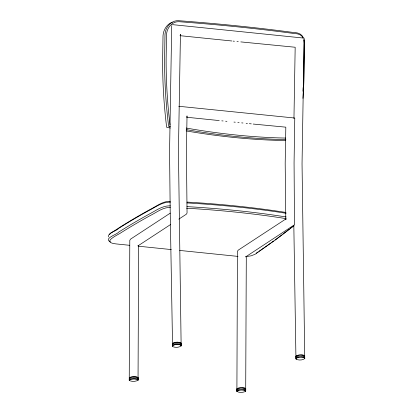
<?xml version="1.0" encoding="UTF-8"?>
<svg xmlns="http://www.w3.org/2000/svg" width="413" height="413" viewBox="0 0 413 413"><rect width="100%" height="100%" fill="white"/><g stroke="black" fill="none" stroke-linecap="round" stroke-linejoin="round"><path stroke-width="0.62" d="M138.639 245.368L138.04 380.254C135.516 381.607 131.68 381.927 129.243 380.347L129.79 240.34L130.539 239.142L170.259 213.144M129.243 380.347L129.326 377.74C131.85 376.382 135.686 376.067 138.123 377.647L138.04 380.254M129.47 380.641L129.476 378.917M129.315 380.037L129.692 379.738L129.697 377.436M129.692 379.738L130.338 379.464L130.343 377.162M130.338 379.464L131.21 379.237L131.215 376.94M131.21 379.237L132.248 379.072L132.258 376.775M132.248 379.072L133.389 378.979L133.394 376.682M138.112 379.945L137.374 379.387L134.545 378.969L134.555 376.671M135.645 379.036L135.655 376.739M136.61 379.18L136.62 376.883M137.374 379.387L137.384 377.09M137.885 379.65L137.896 377.353M246.298 256.401L245.694 391.281C243.169 392.639 239.339 392.954 236.897 391.374L237.449 251.372L238.193 250.175L285.972 218.9M236.897 391.374L236.985 388.767C239.509 387.409 243.34 387.095 245.781 388.674L245.694 391.281M237.124 391.669L236.985 388.767M236.974 391.065L237.346 390.765L237.356 388.468M237.346 390.765L237.991 390.491L238.002 388.194M237.991 390.491L238.864 390.264L238.874 387.967M238.864 390.264L239.907 390.099L239.917 387.802M239.907 390.099L241.042 390.011L241.053 387.709M245.771 390.972L244.264 390.208L242.204 389.996L242.209 387.699M243.303 390.063L243.309 387.766M244.264 390.208L244.274 387.91M245.033 390.419L245.038 388.122M245.544 390.677L245.554 388.38M171.715 25.926L169.562 151.452L170.182 210.356L172.572 346.559C175.179 347.746 178.793 347.643 181.142 345.939L178.437 151.044L180.44 34.351L180.357 35.12M293.953 118.526L295.176 47.247L240.81 41.904M186.944 116.672L187.027 115.903L186.413 151.865L187.053 213.036L186.33 214.218L178.798 219.148M181.142 345.939L180.956 342.955C178.344 341.768 174.735 341.871 172.386 343.58L172.536 344.292M172.345 346.218L172.386 343.58M304.748 358.598L304.562 355.619C301.949 354.431 298.341 354.535 295.992 356.243L296.178 359.222C298.79 360.41 302.399 360.306 304.748 358.598L302.042 163.708L304.128 38.125L172.82 24.672M296.178 359.222L295.992 356.243M129.326 377.74L129.476 378.339M286.002 219.04L285.786 219.726L285.192 163.3L285.817 127.168L253.205 124.05M109.466 234.682L110.581 233.293L119.827 227.295A1333.928 358.721 -0.6 0 1 149.945 209.525C156.481 206.386 162.619 201.017 170.29 201.317M171.803 25.157L172.175 24.734M172.422 345.846C174.771 344.143 178.38 344.039 180.992 345.222L181.214 345.567M296.028 358.51C298.377 356.806 301.986 356.703 304.598 357.885L304.825 358.231M138.412 245.42L137.896 245.921L170.724 224.435M137.674 378.256L138.045 377.952M294.015 225.663L276.596 239.075L255.12 254.258L251.114 255.828L245.823 256.618M290.354 228.389L293.297 226.071M289.374 229.158L282.9 234.125M281.888 234.894L275.012 239.984M270.799 243.035L265.564 246.752M271.739 242.359L273.623 241.001M265.089 247.093L259.24 251.135M256.282 253.154L258.254 251.806M245.554 256.953L294.495 224.755L294.066 162.892L294.768 118.041L178.767 106.28M172.247 22.256C166.645 24.176 163.357 30.092 163.016 35.781L162.624 60.386A534.437 505.749 52.1 0 0 166.656 127.312L170.357 128.004M170.326 202.174C162.237 201.807 155.639 207.14 148.814 210.609A1335.446 359.129 -0.6 0 0 118.66 228.399C116.347 231.388 107.648 232.436 108.454 236.923M170.362 205.865C162.278 205.498 155.68 210.831 148.856 214.301A1335.446 359.129 -0.6 0 0 118.701 232.091C117.049 234.543 103.049 238.451 110.488 241.925M170.352 207.465C162.681 207.166 156.548 212.535 150.012 215.674A1333.928 358.721 -0.6 0 0 119.889 233.443C112.759 237.418 103.188 242.483 116.182 243.928L129.646 245.307M133.389 378.979L134.545 378.969M241.042 390.011L242.204 389.996M285.708 138.066L278.135 137.88C249.313 136.92 220.588 133.817 192.148 129.073L186.217 128.04M285.884 139.573L277.551 139.362C248.781 138.396 220.108 135.299 191.72 130.57L186.248 129.625M285.739 140.559L275.729 140.312C246.855 139.351 218.079 136.238 189.593 131.489L186.16 130.895M179.98 35.673L231.848 40.985M233.128 41.114L234.408 41.248M236.969 41.512L238.249 41.641M186.568 117.225L219.246 120.57M221.807 120.833L223.092 120.963M225.653 121.226L226.933 121.36M233.98 122.083L235.265 122.212M237.826 122.475L239.106 122.604M241.672 122.867L242.952 123.002M246.158 123.327L247.439 123.461M249.359 123.657L251.28 123.854M138.618 246.225L171.318 249.576M179.65 250.433L237.991 256.406M170.523 126.724L168.628 126.368A534.437 505.749 52.1 0 1 164.596 59.441L164.983 34.837C165.21 27.712 170.905 20.191 178.545 20.691A509.606 105.145 1 0 1 292.9 32.405C296.88 32.426 301.521 33.468 303.266 37.5M303.003 37.929C301.413 34.212 297.05 33.525 293.467 33.432A510.514 105.336 1 0 0 178.912 21.698C171.911 21.331 166.733 28.218 166.522 34.754L166.129 59.265A533.198 504.572 52.1 0 0 169.495 120.457L170.042 125.046M304.149 39.741L304.629 43.396L304.149 73.741A534.437 451.264 71.2 0 1 302.946 98.382M303.772 39.87L304.185 43.071L303.705 73.364A533.198 450.222 71.2 0 1 303.349 83.209M304.562 355.619L304.598 357.885M304.045 355.319L304.082 357.586M303.281 355.082L303.318 357.353M302.316 354.932L302.352 357.204M301.216 354.87L301.253 357.142M300.06 354.912L300.096 357.178M298.919 355.041L298.955 357.312M297.881 355.257L297.918 357.524M297.009 355.541L297.045 357.813M296.364 355.877L296.4 358.148M293.829 225.591L295.951 358.882M180.956 342.955L180.992 345.222M180.44 342.656L180.476 344.922M179.676 342.418L179.712 344.69M178.71 342.269L178.746 344.54M177.611 342.207L177.647 344.478M176.454 342.248L176.49 344.514M175.313 342.377L175.349 344.649M174.276 342.594L174.312 344.86M173.403 342.878L173.439 345.149M172.758 343.213L172.794 345.485M303.142 87.51A533.198 450.222 71.2 0 1 302.941 91.19M286.095 213.273A347.059 93.333 -0.6 0 0 236.406 206.861L236.319 206.851A346.76 93.25 -0.6 0 0 186.893 202.928M286.132 216.964A347.059 93.333 -0.6 0 0 236.448 210.553L236.355 210.542A346.76 93.25 -0.6 0 0 186.934 206.619M285.992 212.468A345.877 93.013 -0.6 0 0 235.859 205.979L235.787 205.973A345.645 92.951 -0.6 0 0 187.141 202.096M286.054 218.622A345.877 93.013 -0.6 0 0 235.921 212.132L235.849 212.127A345.645 92.951 -0.6 0 0 186.578 208.214"/></g></svg>
